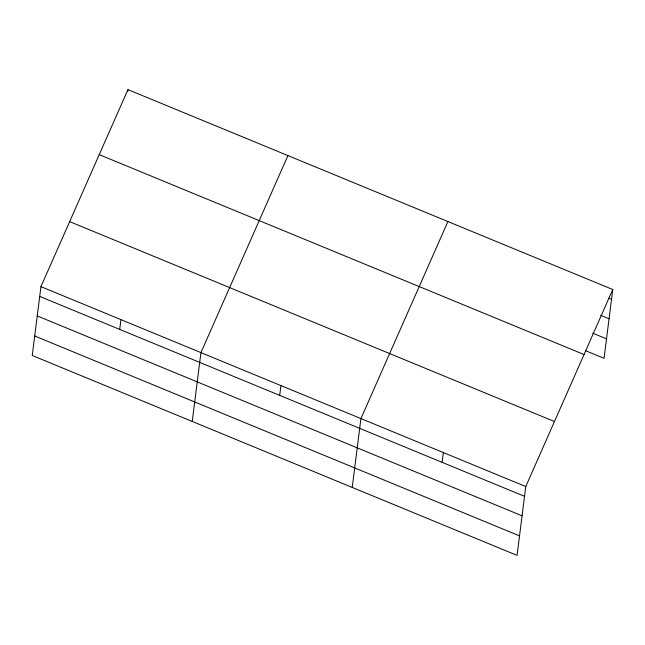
<?xml version="1.0" encoding="UTF-8"?>
<svg xmlns="http://www.w3.org/2000/svg" width="645" height="645" viewBox="0 0 645 645"><rect width="100%" height="100%" fill="white"/><g stroke="black" fill="none" stroke-linecap="round" stroke-linejoin="round"><path stroke-width="0.97" d="M40.949 286.654L32.25 355.492L517.064 555.385L525.764 486.548L612.75 289.508L127.936 89.615L40.949 286.654L525.764 486.548M127.686 91.574L127.936 89.615M119.704 329.41L120.938 319.63M192.242 421.451L200.934 352.613L287.928 155.582M279.696 395.377L280.93 385.597M352.226 487.418L360.926 418.581L447.912 221.549M442.107 462.336L443.341 452.564M612.75 289.508L604.051 358.346L585.531 350.711M608.735 298.143L611.516 299.288M600.721 315.341L609.049 318.775M592.626 333.134L606.518 338.859M99.233 154.639L584.039 354.532M69.652 221.63L554.466 421.524M39.708 296.426L524.522 496.319M37.249 315.921L522.063 515.815M34.709 335.997L519.523 535.89"/></g></svg>
